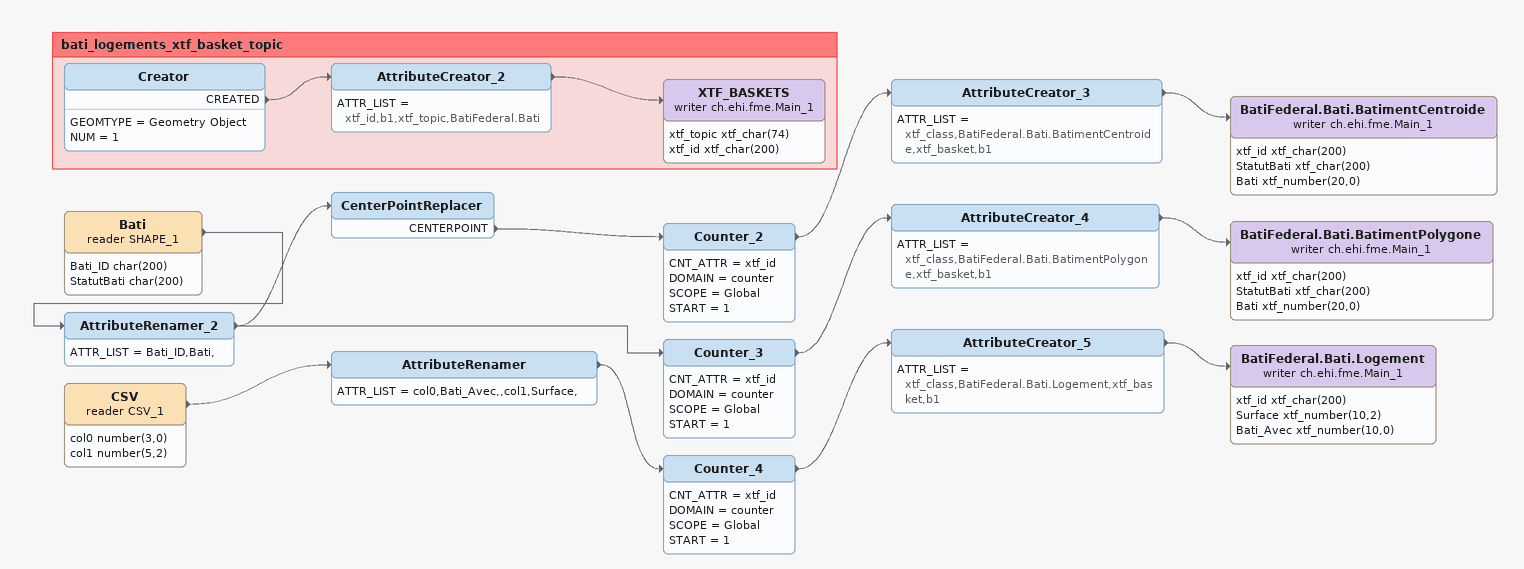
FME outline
Bati (reader SHAPE_1)
    attributes: Bati_ID char(200), StatutBati char(200)
    -> AttributeRenamer_2
AttributeRenamer_2
    ATTR_LIST = Bati_ID,Bati,
    -> CenterPointReplacer
    -> Counter_3
CenterPointReplacer
    CENTERPOINT -> Counter_2
Counter_2
    CNT_ATTR = xtf_id
    DOMAIN = counter
    SCOPE = Global
    START = 1
    -> AttributeCreator_3
AttributeCreator_3
    ATTR_LIST = xtf_class,BatiFederal.Bati.BatimentCentroide,xtf_basket,b1
    -> BatiFederal.Bati.BatimentCentroide (writer ch.ehi.fme.Main_1)
BatiFederal.Bati.BatimentCentroide (writer ch.ehi.fme.Main_1)
    attributes: xtf_id xtf_char(200), StatutBati xtf_char(200), Bati xtf_number(20,0)
Counter_3
    CNT_ATTR = xtf_id
    DOMAIN = counter
    SCOPE = Global
    START = 1
    -> AttributeCreator_4
AttributeCreator_4
    ATTR_LIST = xtf_class,BatiFederal.Bati.BatimentPolygone,xtf_basket,b1
    -> BatiFederal.Bati.BatimentPolygone (writer ch.ehi.fme.Main_1)
BatiFederal.Bati.BatimentPolygone (writer ch.ehi.fme.Main_1)
    attributes: xtf_id xtf_char(200), StatutBati xtf_char(200), Bati xtf_number(20,0)
CSV (reader CSV_1)
    attributes: col0 number(3,0), col1 number(5,2)
    -> AttributeRenamer
AttributeRenamer
    ATTR_LIST = col0,Bati_Avec,,col1,Surface,
    -> Counter_4
Counter_4
    CNT_ATTR = xtf_id
    DOMAIN = counter
    SCOPE = Global
    START = 1
    -> AttributeCreator_5
AttributeCreator_5
    ATTR_LIST = xtf_class,BatiFederal.Bati.Logement,xtf_basket,b1
    -> BatiFederal.Bati.Logement (writer ch.ehi.fme.Main_1)
BatiFederal.Bati.Logement (writer ch.ehi.fme.Main_1)
    attributes: xtf_id xtf_char(200), Surface xtf_number(10,2), Bati_Avec xtf_number(10,0)

Bookmark: bati_logements_xtf_basket_topic
Creator
    GEOMTYPE = Geometry Object
    NUM = 1
    CREATED -> AttributeCreator_2
AttributeCreator_2
    ATTR_LIST = xtf_id,b1,xtf_topic,BatiFederal.Bati
    -> XTF_BASKETS (writer ch.ehi.fme.Main_1)
XTF_BASKETS (writer ch.ehi.fme.Main_1)
    attributes: xtf_topic xtf_char(74), xtf_id xtf_char(200)
